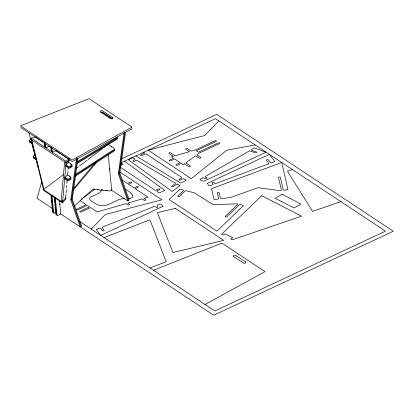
<?xml version="1.0" encoding="UTF-8"?>
<svg xmlns="http://www.w3.org/2000/svg" width="414" height="414" viewBox="0 0 414 414"><rect width="100%" height="100%" fill="white"/><g stroke="black" fill="none" stroke-linecap="round" stroke-linejoin="round"><path stroke-width="0.62" d="M66.054 163.069L64.589 162.2L61.194 200.718L62.654 201.587L66.054 163.069L69.174 160.823M65.505 198.86L65.904 194.368M66.017 193.084L66.297 189.876M66.468 187.946L66.695 185.379M66.866 183.454L67.146 180.245M67.663 174.382L67.937 171.272M68.103 169.404L68.212 168.156M77.92 158.407L72.274 199.134L81.615 226.147L80.119 226.846L70.778 199.833L76.512 158.469M77.263 158.122L71.529 199.481L80.87 226.494M125.499 132.423L119.853 173.145L129.194 200.159L127.698 200.857L118.357 173.844L124.091 132.485M124.754 132.77L119.108 173.497L128.449 200.511M41.871 181.42L37.069 198.353L52.148 208.33M65.842 199.005L62.535 202.938L61.821 201.753L62.649 200.769M62.654 201.587L65.961 197.654M73.397 188.805L95.292 162.743M72.864 190.647L96.829 162.128M101.901 189.741C97.337 198.104 80.005 195.185 96.56 204.159C106.465 210.017 115.02 198.378 124.805 198.56M91.235 229.128L105.337 214.452L161.9 199.827L119.625 171.846M218.82 120.857L204.713 135.533L148.15 150.158L191.201 178.646L226.825 150.168L255.247 144.962M74.323 206.063L92.808 189.255L110.196 190.968L110.792 190.683A1.118 0.792 -56.5 0 0 111.599 189.322L108.173 154.36M66.276 164.296L68.833 162.35M70.794 178.579A1.118 0.6 -5.6 0 1 70.711 179.355L69.034 180.442A1.118 0.6 -5.6 0 1 67.322 180.509L64.807 178.843L64.651 177.275L67.72 174.946M76.414 168.338L78.463 166.785M79.483 166.009L87.157 160.177M88.177 159.4L102.496 148.517M103.521 147.741L108.121 144.243M43.9 189.27L31.95 140.6L31.345 140.098L43.294 188.774L43.9 189.27L63.528 174.573M81.134 199.17L82.174 198.415M83.214 197.664L94.677 189.379M69.148 160.539L66.023 162.785L65.924 161.191L69.05 158.945M75.519 174.408L114.212 149.34A1.118 0.6 -5.6 0 0 114.409 148.502L108.038 144.289M75.058 175.541L114.29 150.127A1.118 0.6 -5.6 0 0 114.487 149.288M75.136 176.323L114.367 150.908A1.118 0.6 -5.6 0 0 114.564 150.07M77.361 161.657L116.743 137.748A1.118 0.6 -5.6 0 0 116.991 136.884M77.439 162.443L116.82 138.535A1.118 0.6 -5.6 0 0 117.069 137.671M76.973 163.556L116.898 139.316A1.118 0.6 -5.6 0 0 117.146 138.452M121.318 158.96L216.688 114.373L393.3 231.26L213.686 315.245L60.211 213.665M120.841 162.925L215.508 118.663L385.496 231.167L214.861 310.95L79.84 221.588M120.536 164.317L121.669 163.784A0.931 0.502 -5.6 0 1 122.968 163.799A0.931 0.502 -5.6 0 1 122.772 164.518L120.805 165.434M118.357 173.844L119.853 173.145M70.778 199.833L72.274 199.134M56.107 212.517L54.648 213.2A1.118 0.792 -56.5 0 1 53.654 212.677L52.019 195.977M49.292 146.328L45.752 147.839L45.349 143.72M56.506 150.458L52.376 152.223L51.91 147.519M104.028 237.6L149.925 219.782L166.19 261.746L150.008 268.029M31.469 139.171L29.844 139.746A1.118 0.6 -5.6 0 0 29.472 140.662L32.013 142.344L32.168 143.912L29.622 142.23A1.118 0.6 -5.6 0 1 29.601 141.536M292.444 169.585L287.482 171.303L312.617 211.394L340.831 201.608M35.48 155.121L33.819 155.669A1.118 0.6 -5.6 0 0 33.405 156.595L35.92 158.257L36.07 159.825L33.56 158.164A1.118 0.6 -5.6 0 1 33.487 157.517M66.023 162.785L31.195 139.73L31.097 138.136L36.116 136.951M128.392 198.461C138.493 198.275 129.033 191.04 125.297 189.198M93.502 189.012L94.744 189.136M97.228 189.379L98.47 189.498M101.575 189.803L102.817 189.928M105.917 190.233L107.159 190.357M101.461 111.878L106.988 115.325M135.885 155.892L180.545 183.009L186.16 180.38L184.059 178.993A1.118 0.6 -5.6 0 0 182.502 178.977L180.509 179.909A0.931 0.502 -5.6 0 1 179.21 179.893A0.931 0.502 -5.6 0 1 179.407 179.179L181.399 178.248A1.118 0.6 -5.6 0 0 181.632 177.389L146.53 154.153A1.118 0.6 -5.6 0 0 144.972 154.137L142.023 155.514A0.931 0.502 -5.6 0 1 140.724 155.498A0.931 0.502 -5.6 0 1 140.92 154.784L144.315 153.196A0.559 0.3 -5.6 0 0 144.434 152.766L143.663 152.254M112.251 118.73L102.838 112.504A1.397 0.75 -5.6 0 0 100.773 112.541M107.65 115.76L112.127 118.865M120.122 167.106L154.691 189.985A1.118 0.6 -5.6 0 0 156.249 190L158.241 189.069A0.931 0.502 -5.6 0 1 159.545 189.084A0.931 0.502 -5.6 0 1 159.349 189.803L157.356 190.735A1.118 0.6 -5.6 0 0 157.118 191.589L159.214 192.981L164.829 190.357L124.495 161.217M122.058 179.986L127.419 183.537L130.312 182.186A0.931 0.502 -5.6 0 1 131.611 182.201A0.931 0.502 -5.6 0 1 131.414 182.916L128.521 184.266L134.043 187.92L136.936 186.569A0.931 0.502 -5.6 0 1 138.235 186.585A0.931 0.502 -5.6 0 1 138.038 187.299L135.145 188.649L148.021 197.173L143.865 198.384L145.64 199.553A0.931 0.502 -5.6 0 1 145.443 200.272A0.931 0.502 -5.6 0 1 144.144 200.257L142.095 198.901L127.755 203.083L129.473 204.221A0.931 0.502 -5.6 0 1 129.277 204.935A0.931 0.502 -5.6 0 1 127.978 204.92L125.98 203.6L97.228 211.989L90.609 207.605L81.263 211.973A0.931 0.502 -5.6 0 1 79.959 211.958A0.931 0.502 -5.6 0 1 80.156 211.243L89.502 206.876L87.297 205.411L77.951 209.784A0.931 0.502 -5.6 0 1 76.652 209.769A0.931 0.502 -5.6 0 1 76.849 209.054L86.19 204.682L80.078 200.635M35.532 137.013L39.289 139.497M40.36 140.206L43.04 141.981M49.509 146.266L51.352 147.482M56.133 150.649L69.009 159.167L68.719 162.412L71.834 164.472A1.118 0.6 -5.6 0 1 71.725 165.264L69.992 166.319A1.118 0.6 -5.6 0 1 68.305 166.366L65.764 164.684L65.919 166.252L68.46 167.934A1.118 0.6 -5.6 0 0 70.147 167.887L71.876 166.832A1.118 0.6 -5.6 0 0 71.984 166.04M111.092 189.866L127.698 200.857M31.097 138.136L65.924 161.191M32.09 143.13L29.549 141.448A1.118 0.6 -5.6 0 1 29.601 140.693M65.842 165.465L68.382 167.147A1.118 0.6 -5.6 0 0 70.069 167.101L71.798 166.05A1.118 0.6 -5.6 0 0 71.912 165.258M67.611 175.008L70.639 177.011A1.118 0.6 -5.6 0 1 70.556 177.787L68.879 178.874A1.118 0.6 -5.6 0 1 67.166 178.941L64.651 177.275M35.997 159.043L33.482 157.377A1.118 0.6 -5.6 0 1 33.317 156.844M64.729 178.061L67.244 179.723A1.118 0.6 -5.6 0 0 68.957 179.655L70.634 178.569A1.118 0.6 -5.6 0 0 70.716 177.797M61.821 201.753L42.999 189.296L43.713 190.476L62.535 202.938M28.721 132.423L30.771 139.865M31.795 143.591L35.04 155.379M36.235 159.721L38.285 167.163M59.481 200.599L60.708 213.117A1.118 0.792 -56.5 0 1 59.906 214.478L57.96 215.389A1.118 0.792 -56.5 0 1 56.966 214.871L55.331 198.166M51.362 147.151L51.822 151.855M50.865 147.374L51.269 151.488M54.777 197.804L56.418 214.504A1.118 0.792 -56.5 0 0 57.277 215.078M54.229 197.437L55.864 214.136A1.118 0.792 -56.5 0 0 56.853 214.659M51.465 195.61L53.106 212.31A1.118 0.792 -56.5 0 0 54.006 212.868M50.917 195.248L52.552 211.947A1.118 0.792 -56.5 0 0 53.194 212.558M44.738 142.768L45.198 147.472M44.184 142.4L44.645 147.105M20.917 127.305A0.559 0.3 -5.6 0 0 20.964 127.621L71.912 161.341A0.559 0.3 -5.6 0 0 72.724 161.336L131.776 128.914A0.559 0.3 -5.6 0 0 131.864 128.5M70.313 163.323A0.931 0.502 -5.6 0 0 70.494 163.587A0.931 0.435 64.9 0 1 71.099 164.586M69.179 175.733A0.931 0.502 -5.6 0 0 69.329 176.147A0.931 0.435 64.9 0 1 69.894 176.98M111.299 146.344A0.931 0.502 -5.6 0 0 111.469 146.561A0.931 0.435 64.9 0 1 111.966 147.218M109.933 168.664A0.931 0.657 -56.5 0 0 109.653 169.476A0.931 0.435 64.9 0 1 109.493 169.957M59.895 203.859A0.931 0.657 -56.5 0 0 59.844 204.268A0.931 0.435 64.9 0 1 59.766 204.682M153.775 270.523A0.559 0.3 -5.6 0 1 153.925 270.078L221.5 243.292A0.559 0.3 -5.6 0 1 222.246 243.318L264.681 271.403A0.559 0.3 -5.6 0 1 264.593 271.817L205.535 304.238A0.559 0.3 -5.6 0 1 204.723 304.243M179.402 189.695L169.15 199.553L216.915 231.167L243.339 205.758A0.559 0.3 -5.6 0 0 243.153 205.36L240.606 204.707A1.118 0.6 -5.6 0 0 239.075 205.018L226.888 216.729A0.931 0.502 -5.6 0 1 225.614 216.988A0.931 0.502 -5.6 0 1 225.299 216.32L237.481 204.609A1.118 0.6 -5.6 0 0 237.098 203.807L213.189 204.702L194.301 192.821L186.507 190.818A1.118 0.6 -5.6 0 0 184.975 191.128L179.541 196.35A0.931 0.502 -5.6 0 1 178.263 196.609A0.931 0.502 -5.6 0 1 177.948 195.941L183.381 190.719A1.118 0.6 -5.6 0 0 183.004 189.917L180.939 189.389A1.118 0.6 -5.6 0 0 179.402 189.695M261.7 195.713L221.599 234.267L223.177 235.074L225.221 233.91L232.797 237.802L230.748 238.966L232.326 239.778L301.542 216.18L261.7 195.713M184.592 163.784L183.288 164.725L181.228 163.364L177.383 165.16A0.931 0.502 -5.6 0 1 176.085 165.145A0.931 0.502 -5.6 0 1 176.281 164.43L180.126 162.635L174.604 158.981L170.759 160.777A0.931 0.502 -5.6 0 1 169.461 160.761A0.931 0.502 -5.6 0 1 169.657 160.047L173.502 158.251L171.443 156.885L173.337 156.337L169.15 153.563A0.931 0.502 -5.6 0 1 169.347 152.849A0.931 0.502 -5.6 0 1 170.646 152.864L175.112 155.819L189.452 151.633L186.015 149.361A0.931 0.502 -5.6 0 1 186.212 148.647A0.931 0.502 -5.6 0 1 187.516 148.662L191.221 151.115L195.139 150.003L214.985 140.724A0.931 0.502 -5.6 0 1 216.284 140.739A0.931 0.502 -5.6 0 1 216.087 141.453L196.246 150.732L198.451 152.197L218.292 142.918A0.931 0.502 -5.6 0 1 219.596 142.933A0.931 0.502 -5.6 0 1 219.399 143.648L199.558 152.926L196.909 154.877L200.619 157.336A0.931 0.502 -5.6 0 1 200.423 158.05A0.931 0.502 -5.6 0 1 199.124 158.034L195.687 155.762L185.814 162.899L190.28 165.859A0.931 0.502 -5.6 0 1 190.083 166.573A0.931 0.502 -5.6 0 1 188.779 166.557L184.592 163.784M131.31 158.05L128.583 159.985L172.058 191.392L180.038 185.736L177.896 184.468A1.118 0.6 -5.6 0 0 176.178 184.582L173.388 186.559A0.931 0.502 -5.6 0 1 172.079 186.709A0.931 0.502 -5.6 0 1 171.965 186.01L175.158 183.744A1.118 0.6 -5.6 0 0 175.065 182.921L137.174 160.565A1.118 0.6 -5.6 0 0 135.373 160.616L134.571 161.186A0.931 0.502 -5.6 0 1 133.261 161.336A0.931 0.502 -5.6 0 1 133.153 160.637L134.576 159.628A1.118 0.6 -5.6 0 0 134.586 158.857L133.029 157.936A1.118 0.6 -5.6 0 0 131.31 158.05M202.286 178.098L200.511 179.127A1.118 0.6 -5.6 0 0 200.593 180.033L203.967 181.223L266.119 152.161L254.175 147.958L251.707 149.392A1.118 0.6 -5.6 0 0 251.784 150.298L256.287 151.886A0.931 0.502 -5.6 0 1 256.447 152.575A0.931 0.502 -5.6 0 1 255.143 152.756L250.294 151.048A1.118 0.6 -5.6 0 0 248.716 151.265L205.598 176.348A1.118 0.6 -5.6 0 0 205.546 177.321L206.664 177.715A0.931 0.502 -5.6 0 1 206.824 178.408A0.931 0.502 -5.6 0 1 205.52 178.584L203.74 177.958A1.118 0.6 -5.6 0 0 202.286 178.098M282.25 194.238L275.113 198.249L294.054 207.983L300.942 204.107L282.25 194.238M131.626 127.346L72.569 159.768A0.559 0.3 -5.6 0 1 71.757 159.773L20.809 126.053A0.559 0.3 -5.6 0 1 20.959 125.613L88.534 98.827A0.559 0.3 -5.6 0 1 89.279 98.848L131.714 126.932A0.559 0.3 -5.6 0 1 131.626 127.346M269.431 154.355L207.279 183.412L208.801 185.467A1.118 0.6 -5.6 0 0 210.39 185.669L212.522 184.872A1.118 0.6 -5.6 0 0 213.019 184.101L212.216 183.019A0.931 0.502 -5.6 0 1 212.755 182.331A0.931 0.502 -5.6 0 1 213.955 182.538L214.457 183.221A1.118 0.6 -5.6 0 0 216.191 183.361L268.024 164.047A1.118 0.6 -5.6 0 0 268.686 163.219L266.497 160.27A0.931 0.502 -5.6 0 1 267.035 159.581A0.931 0.502 -5.6 0 1 268.236 159.788L270.264 162.531A1.118 0.6 -5.6 0 0 271.858 162.728L274.824 161.62L269.431 154.355M162.873 206.343L100.716 235.406L96.317 229.475L99.205 228.321A1.118 0.6 -5.6 0 1 100.835 228.507L102.372 230.582A0.931 0.502 -5.6 0 0 103.572 230.789A0.931 0.502 -5.6 0 0 104.111 230.101L102.346 227.731A1.118 0.6 -5.6 0 1 102.946 226.919L154.044 206.534A1.118 0.6 -5.6 0 1 155.788 206.669L156.228 207.264A0.931 0.502 -5.6 0 0 157.429 207.471A0.931 0.502 -5.6 0 0 157.967 206.783L157.18 205.727A1.118 0.6 -5.6 0 1 157.641 204.966L159.742 204.128A1.118 0.6 -5.6 0 1 161.367 204.314L162.873 206.343M281.711 162.479L211.575 188.655L213.971 199.093A1.118 0.6 -5.6 0 0 215.213 199.532L217.614 199.206A1.118 0.6 -5.6 0 0 218.587 198.472L217.314 192.934A0.931 0.502 -5.6 0 1 218.126 192.324A0.931 0.502 -5.6 0 1 219.161 192.686L220.429 198.218A1.118 0.6 -5.6 0 0 221.676 198.658L230.717 197.431L257.984 187.677L280.371 190.709A1.118 0.6 -5.6 0 0 281.354 189.969L278.508 177.565A0.931 0.502 -5.6 0 1 279.321 176.949A0.931 0.502 -5.6 0 1 280.356 177.311L283.202 189.721A1.118 0.6 -5.6 0 0 284.444 190.161L287.399 189.757A0.559 0.3 -5.6 0 0 287.885 189.389L281.711 162.479M175.355 208.356L157.423 212.63L172.876 252.509L223.746 240.384L175.355 208.356M112.618 117.509L102.688 110.936A1.397 0.75 -5.6 0 0 100.737 110.911A1.397 0.75 -5.6 0 0 100.442 111.982L110.372 118.559A1.397 0.75 -5.6 0 0 112.323 118.58A1.397 0.75 -5.6 0 0 112.618 117.509M245.585 261.974L235.654 255.402A1.397 0.75 -5.6 0 0 233.703 255.376A1.397 0.75 -5.6 0 0 233.408 256.452L243.344 263.025A1.397 0.75 -5.6 0 0 245.29 263.05A1.397 0.75 -5.6 0 0 245.585 261.974"/></g></svg>
